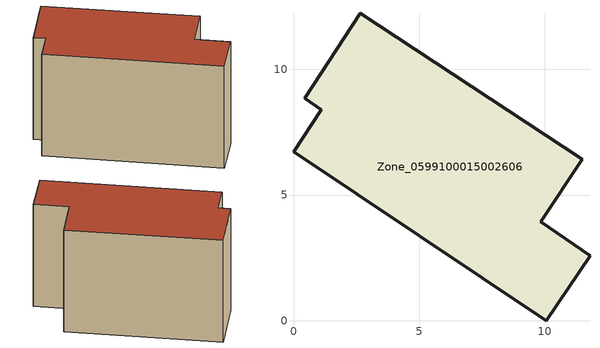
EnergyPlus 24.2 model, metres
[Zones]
Zone_0599100015002606
 floor ground (C_G): 9.85,3.93 11.8,2.59 10.05,0 0,6.72 1.11,8.4 0.44,8.85 2.67,12.23 11.48,6.43 z0.74
 wall outside (C_F): 11.8,2.59 9.85,3.93 11.48,6.43 2.67,12.23 0.44,8.85 1.11,8.4 0,6.72 10.05,0 11.8,2.59 z0.74:8.54
 roof outside (C_R): 9.85,3.93 11.48,6.43 2.67,12.23 0.44,8.85 1.11,8.4 0,6.72 10.05,0 11.8,2.59 z8.54
[BUILDING]
Pand.0599100015002606: North Axis=0; Terrain=City; Loads Convergence Tolerance Value=0.04; Temperature Convergence Tolerance Value=0.4; Solar Distribution=FullExterior; Maximum Number of Warmup Days=25; Minimum Number of Warmup Days=1
[Site:Location]
Rotterdam.The.Hague.AP_ZH_NLD Design_Conditions: Latitude=51.96; Longitude=4.45; Time Zone=1; Elevation=-4.5
[SITE:GROUNDTEMPERATURE:BUILDINGSURFACE]
18, 18, 18, 18, 18, 18, 18, 18, 18, 18, 18, 18
[MATERIAL] Thermal Absorptance=0.9; Solar Absorptance=0.7; Visible Absorptance=0.7
Name | Roughness | Thickness | Conductivity | Density | Specific Heat
G.TI.1965-1974 | MediumSmooth | 0.15 | 0.882353 | 540 | 1210
F.TI.1965-1974 | Rough | 0.3 | 0.697674 | 1920 | 840
R.TI.1965-1974 | MediumRough | 0.2 | 0.232558 | 1500 | 1000
[CONSTRUCTION]
C_G: G.TI.1965-1974
C_F: F.TI.1965-1974
C_R: R.TI.1965-1974
[ZONE]
Zone_0599100015002606: Type=1; Multiplier=1; Ceiling Height=Autocalculate; Volume=Autocalculate; Floor Area=autocalculate; Part of Total Floor Area=Yes
[ZONEINFILTRATION:DESIGNFLOWRATE]
Infil_Zone_0599100015002606: Zone or ZoneList or Space or SpaceList=Zone_0599100015002606; Schedule=AlwaysOn; Design Flow Rate Calculation Method=Flow/Area; Flow Rate per Floor Area=0.003; Constant Term Coefficient=1; Temperature Term Coefficient=0; Velocity Term Coefficient=0; Velocity Squared Term Coefficient=0
[HVACTEMPLATE:ZONE:IDEALLOADSAIRSYSTEM]
Zone_0599100015002606: Maximum Heating Supply Air Temperature=50; Minimum Cooling Supply Air Temperature=13; Maximum Heating Supply Air Humidity Ratio=0.0156; Minimum Cooling Supply Air Humidity Ratio=0.0077; Heating Limit=NoLimit; Cooling Limit=NoLimit; Dehumidification Control Type=ConstantSensibleHeatRatio; Cooling Sensible Heat Ratio=0.7; Dehumidification Setpoint=60; Humidification Control Type=None; Humidification Setpoint=30; Outdoor Air Method=None; Outdoor Air Flow Rate per Person=0.00944; Outdoor Air Flow Rate per Zone Floor Area=0; Outdoor Air Flow Rate per Zone=0; Demand Controlled Ventilation Type=None; Outdoor Air Economizer Type=NoEconomizer; Heat Recovery Type=None; Sensible Heat Recovery Effectiveness=0.7; Latent Heat Recovery Effectiveness=0.65
[ZONECONTROL:THERMOSTAT]
ThermostatControl_Zone_0599100015002606: Zone or ZoneList=Zone_0599100015002606; Control Type Schedule=DualSetpointControlType; Control 1=Thermostat_Zone_0599100015002606; Temperature Difference Between Cutout And Setpoint=0
[THERMOSTATSETPOINT:DUALSETPOINT]
Thermostat_Zone_0599100015002606: Heating Setpoint Temperature Schedule=HeatingSetpoint_Zone_0599100015002606; Cooling Setpoint Temperature Schedule=CoolingSetpoint_Zone_0599100015002606
[SCHEDULE:COMPACT]
HeatingSetpoint_Zone_0599100015002606: Through: 12/31, For: AllDays, Until: 24:00, 21
CoolingSetpoint_Zone_0599100015002606: Through: 12/31, For: AllDays, Until: 24:00, 24
DualSetpointControlType: Through: 12/31, For: AllDays, Until: 24:00, 4
AlwaysOn: Through: 12/31, For: AllDays, Until: 24:00, 1
